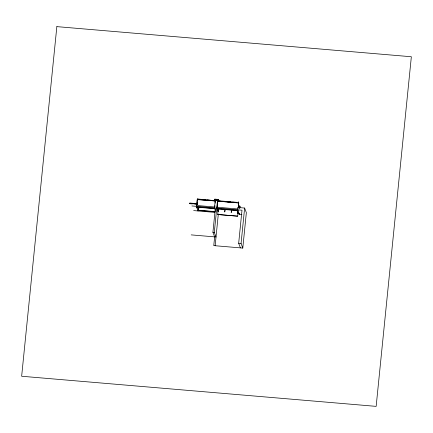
<?xml version="1.0" encoding="UTF-8"?>
<svg xmlns="http://www.w3.org/2000/svg" width="433" height="433" viewBox="0 0 433 433"><rect width="100%" height="100%" fill="white"/><g stroke="black" fill="none" stroke-linecap="round" stroke-linejoin="round"><path stroke-width="0.65" d="M238.913 206.85L239.384 206.974L238.956 206.417M192.414 203.932L189.935 203.721L189.908 203.05L196.863 203.64M189.935 203.721L189.908 203.05M192.165 203.597L196.55 203.97L196.311 206.33L198.033 210.958M212.143 200.414L214.822 200.641L197.334 198.964L196.614 206.032L196.403 205.453L214.568 206.996M196.858 204.793L197.334 198.964M197.112 203.997L197.248 202.66M197.508 207.228L198.612 210.205L198.844 207.504L198.406 207.467M214.746 200.447L214.882 199.137L218.681 199.456L218.622 200.966L220.624 201.139M214.822 200.641L214.882 199.137M215.001 200.798L215.131 199.489M218.156 199.889L218.097 201.399L218.156 199.889L215.309 199.645L214.481 207.872L215.455 210.487M214.849 206.936L214.979 205.653M215.233 203.088L215.152 201.226M241.901 214.687L239.465 214.481L237.744 209.848L237.982 207.488L244.629 208.051L246.35 212.684L242.789 248.082L213.761 245.614L214.644 236.878L212.922 232.245L215.369 207.948L191.927 205.956M191.202 234.886L216.018 236.992L214.297 232.364L217.496 200.544L215.239 200.355L215.455 200.934L197.378 199.64M217.247 206.898L217.518 204.241M218.324 201.085L218.454 199.77M218.622 200.966L218.681 199.456M238.193 212.181L237.674 216.186L217.685 214.497L218.194 209.28M218.221 211.217L218.356 209.875M218.335 211.239L218.492 208.901M218.697 208.879L218.438 211.477L217.994 211.439M215.136 245.733L218.329 214.005M224.992 209.415L224.732 212.008L225.155 209.431M231.482 209.967L231.217 212.56L231.639 209.978M218.026 201.199L236.521 202.774L236.57 202.298L218.551 200.766M237.804 211.813L237.668 213.106L238.112 213.144M237.831 208.971L216.83 207.191L217.047 207.77L217.712 201.123L238.718 202.909L238.199 208.067L237.982 207.488M238.35 207.705L238.718 202.909M238.459 207.331L238.594 205.946M238.502 207.337L238.637 205.994L239.038 206.027L238.929 207.45M239.222 208.23L239.357 206.887M239.72 208.067L239.914 206.135L238.621 206.076M239.812 208.316L239.914 206.135M239.465 214.481L239.557 213.604M240.396 247.882L238.675 243.249L241.998 210.211L216.744 208.062L217.934 211.272M242.789 248.082L241.067 243.449L244.629 208.051M236.613 202.433L236.542 202.79M217.523 208.457L218.524 211.228L218.432 209.918M237.896 212.062L237.874 212.901L236.975 210.2M237.685 216.143L217.685 214.497M217.49 199.548L218.757 199.656M218.232 200.089L215.309 199.645M197.405 199.164L200.084 199.391M202.097 199.564L205.442 199.846M207.456 200.019L210.135 200.246M222.627 201.307L225.295 201.534M227.298 201.702L230.637 201.989M232.64 202.157L235.974 202.444M202.276 199.721L203.613 199.835M206.963 200.116L208.971 200.29M212.322 200.571L213.658 200.685M222.887 201.469L224.191 201.583M227.455 201.859L228.754 201.967M232.667 202.303L233.972 202.411M197.762 199.478L215.179 200.961M237.923 203.082L238.81 203.158M238.28 203.997L238.724 204.03M238.697 206.27L240.006 206.384M192.512 203.467L195.673 203.732M189.86 203.521L192.339 203.732M193.578 203.84L197.291 204.154M196.127 204.246L197.367 204.354M196.528 206.904L214.698 208.452M216.955 208.641L237.961 210.427M196.62 207.153L214.79 208.701M217.047 208.89L238.053 210.676M198.379 207.726L198.823 207.764M198.406 207.808L198.85 207.845M197.729 210.129L215.233 211.618M237.831 213.539L239.162 213.653M197.821 210.378L215.315 211.867M237.939 213.788L239.254 213.902M193.648 210.584L214.86 212.386M212.922 232.245L214.297 232.364M238.675 243.249L241.067 243.449M238.307 204.078L239.384 206.974M238.783 206.503L238.94 206.936M238.767 206.66L238.924 207.093M237.165 210.6L238.274 213.577M217.496 200.544L217.804 201.372M217.409 201.421L217.718 202.249M196.55 203.97L196.766 204.544M238.139 202.785L238.247 201.951L238.139 202.785M56.847 26.63L21.65 376.25L376.153 406.37L411.35 56.75L56.847 26.63M216.202 199.938L216.619 200.089L216.202 199.938"/></g></svg>
